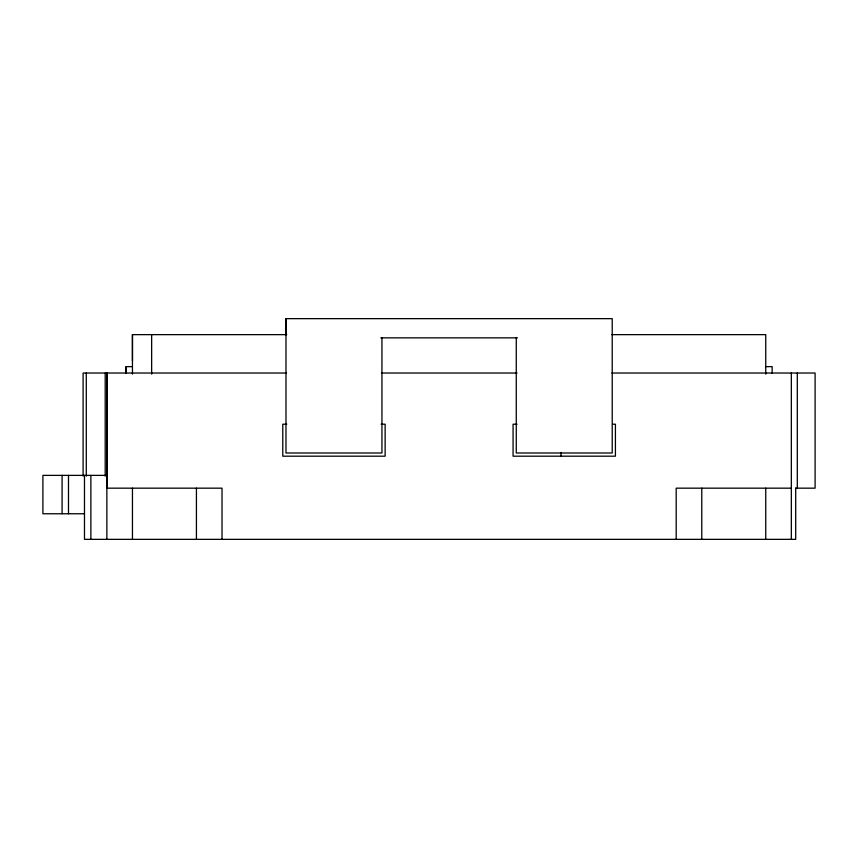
<?xml version="1.0" encoding="UTF-8"?>
<svg xmlns="http://www.w3.org/2000/svg" width="858" height="858" viewBox="0 0 858 858"><rect width="100%" height="100%" fill="white"/><g stroke="black" fill="none" stroke-linecap="round" stroke-linejoin="round"><path stroke-width="1.29" d="M106.81 476.126L106.81 373.026L106.864 488.17L222.018 488.17L222.018 539.35M126.062 366.634L126.062 373.198L126.062 366.634L132.454 366.634M132.454 360.875L132.454 334.641L286.776 334.641M285.982 334.609L285.982 318.65L612.215 318.65L612.226 452.992L516.269 452.992L516.269 337.848M611.893 334.641L765.744 334.641L765.744 374.12M380.77 337.848L517.428 337.848M765.744 366.634L772.146 366.634L772.146 373.198M286.508 373.026L83.097 373.026L83.097 476.126M381.456 373.026L517.095 373.026M611.851 373.026L815.1 373.026L815.1 488.17L795.516 488.17M286.776 424.206L282.786 424.206L282.786 456.188L385.135 456.188L385.135 424.206L381.145 424.206M517.063 424.206L513.073 424.206L513.073 456.188L615.422 456.188L615.422 424.206L612.762 424.206M106.864 475.375L42.9 475.375L42.9 513.76L84.481 513.76M791.333 488.17L676.19 488.17L676.19 539.35M797.307 373.026L797.307 488.17M795.698 488.17L795.698 539.35L84.481 539.35L84.481 475.375M791.333 373.026L791.333 539.35M765.744 488.17L765.744 539.35M701.78 488.17L701.78 539.35M561.046 452.466L561.046 456.274M381.939 337.848L381.939 452.992L285.982 452.992L285.982 318.65M196.428 488.17L196.428 539.35M151.651 334.641L151.651 374.12M132.454 334.641L132.454 374.12M132.454 488.17L132.454 539.35M106.864 373.026L106.864 539.35M105.202 373.026L105.202 476.126M90.873 475.375L90.873 539.35M86.283 373.026L86.283 476.126M68.49 475.375L68.49 513.76M62.087 475.375L62.087 513.76"/></g></svg>
